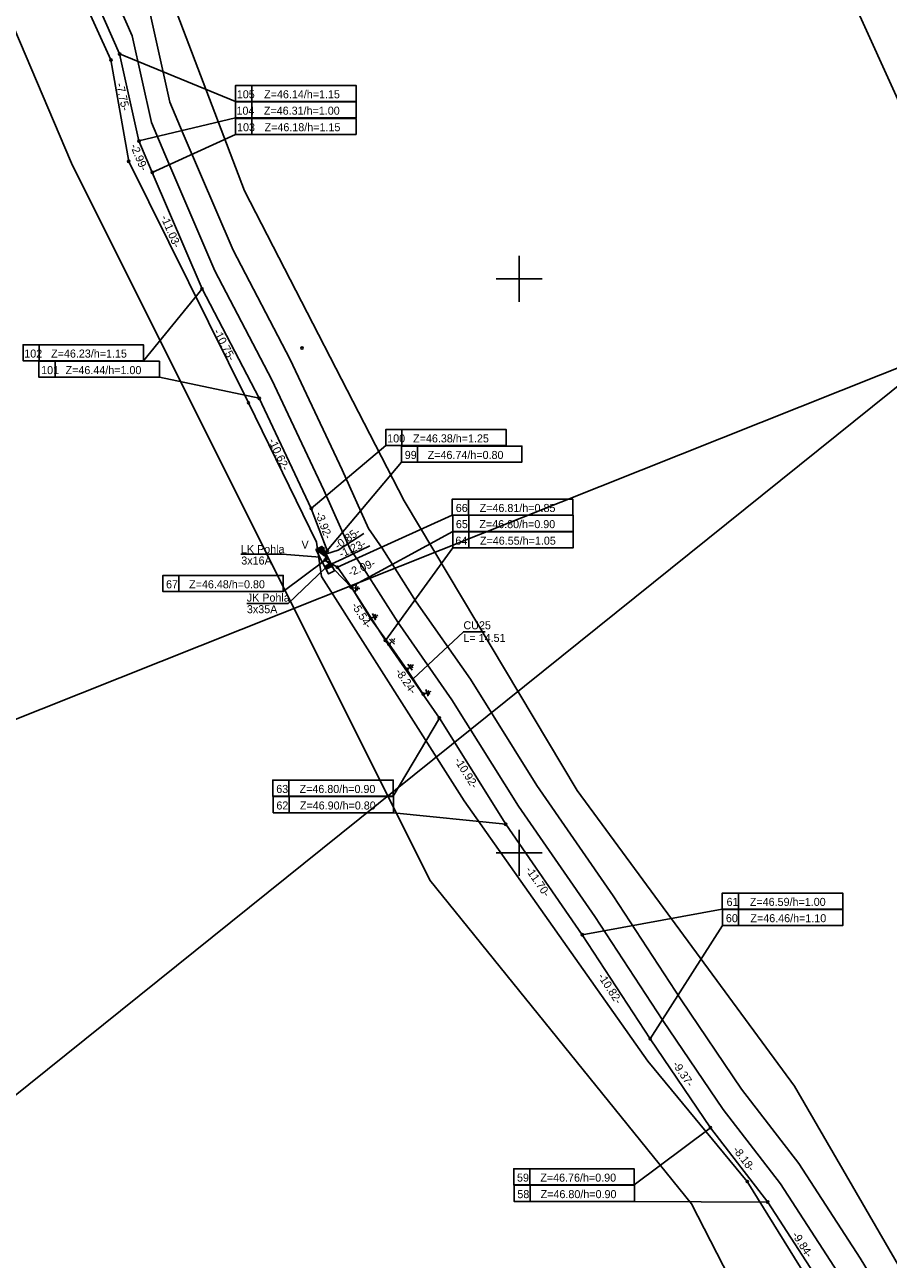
# Model space of a CAD drawing. Extents: x 518883 to 519628, y 6552240 to 6553378.
# Drawn here: x 519406.9 to 519482.2, y 6552964.6 to 6553072.1 of the extents above; entities that cross this region are included whole.
import ezdxf

# ---------------------------------------------------------------- set-up
doc = ezdxf.new("R2010")
doc.units = 0
for name, color, linetype in [('-49', 7, 'Continuous'), ('-TARA', 7, 'Continuous'), ('Hoonedet', 7, 'Continuous'), ('KORGUS', 7, 'Continuous'), ('MOOTPIIR', 7, 'Continuous'), ('MPKAABEL', 7, 'Continuous'), ('Prosystem_elekter', 7, 'Continuous'), ('Prosystem_kiri', 7, 'Continuous'), ('VKAEV', 7, 'Continuous'), ('VORK', 7, 'Continuous'), ('VORMISTUS', 7, 'Continuous')]:
    doc.layers.add(name, color=color, linetype=linetype)

msp = doc.modelspace()

# ---------------------------------------------------------------- linework, layer by layer
at = {"layer": '-49'}
for p, q in [((519432.27, 6553026.41), (519433.08, 6553026.16)), ((519432.29, 6553026.42), (519433.07, 6553026.17)), ((519432.3, 6553026.43), (519433.07, 6553026.18)), ((519432.31, 6553026.43), (519433.06, 6553026.2)), ((519432.32, 6553026.44), (519433.05, 6553026.21)), ((519432.34, 6553026.44), (519433.05, 6553026.22)), ((519432.35, 6553026.45), (519433.04, 6553026.23)), ((519432.36, 6553026.46), (519433.03, 6553026.25)), ((519432.37, 6553026.46), (519433.03, 6553026.26)), ((519432.39, 6553026.47), (519433.02, 6553026.27)), ((519432.4, 6553026.48), (519433.01, 6553026.29)), ((519432.41, 6553026.48), (519433.01, 6553026.3)), ((519432.42, 6553026.49), (519433, 6553026.31)), ((519432.44, 6553026.5), (519432.99, 6553026.32)), ((519432.45, 6553026.5), (519432.99, 6553026.34)), ((519432.46, 6553026.51), (519432.98, 6553026.35)), ((519432.47, 6553026.52), (519432.97, 6553026.36)), ((519432.49, 6553026.52), (519432.97, 6553026.37)), ((519432.5, 6553026.53), (519432.96, 6553026.39)), ((519432.51, 6553026.54), (519432.95, 6553026.4)), ((519432.52, 6553026.54), (519432.95, 6553026.41)), ((519432.54, 6553026.55), (519432.94, 6553026.42)), ((519432.55, 6553026.56), (519432.94, 6553026.44)), ((519432.56, 6553026.56), (519432.93, 6553026.45)), ((519432.57, 6553026.57), (519432.92, 6553026.46)), ((519432.59, 6553026.58), (519432.92, 6553026.47)), ((519432.6, 6553026.58), (519432.91, 6553026.49)), ((519432.61, 6553026.59), (519432.9, 6553026.5)), ((519432.62, 6553026.6), (519432.9, 6553026.51)), ((519432.64, 6553026.6), (519432.89, 6553026.52)), ((519432.65, 6553026.61), (519432.88, 6553026.54)), ((519432.66, 6553026.62), (519432.88, 6553026.55)), ((519432.67, 6553026.62), (519432.87, 6553026.56)), ((519432.69, 6553026.63), (519432.86, 6553026.57)), ((519432.7, 6553026.63), (519432.86, 6553026.59)), ((519432.71, 6553026.64), (519432.85, 6553026.6)), ((519432.72, 6553026.65), (519432.84, 6553026.61)), ((519432.74, 6553026.65), (519432.84, 6553026.62)), ((519432.75, 6553026.66), (519432.83, 6553026.64)), ((519432.76, 6553026.67), (519432.82, 6553026.65)), ((519432.77, 6553026.67), (519432.82, 6553026.66)), ((519432.79, 6553026.68), (519432.81, 6553026.67)), ((519432.8, 6553026.69), (519432.8, 6553026.69)), ((519432.3, 6553026.39), (519433.09, 6553026.15)), ((519432.33, 6553026.37), (519433.09, 6553026.13)), ((519432.35, 6553026.36), (519433.1, 6553026.12)), ((519432.38, 6553026.34), (519433.11, 6553026.11)), ((519432.4, 6553026.32), (519433.11, 6553026.1)), ((519432.43, 6553026.3), (519433.12, 6553026.08)), ((519432.45, 6553026.28), (519433.13, 6553026.07)), ((519432.48, 6553026.26), (519433.13, 6553026.06)), ((519432.51, 6553026.25), (519433.14, 6553026.05)), ((519432.53, 6553026.23), (519433.15, 6553026.03)), ((519432.56, 6553026.21), (519433.15, 6553026.02)), ((519432.58, 6553026.19), (519433.16, 6553026.01)), ((519432.61, 6553026.17), (519433.16, 6553026)), ((519432.63, 6553026.15), (519433.17, 6553025.98)), ((519432.66, 6553026.13), (519433.18, 6553025.97)), ((519432.68, 6553026.12), (519433.18, 6553025.96)), ((519432.71, 6553026.1), (519433.19, 6553025.95)), ((519432.74, 6553026.08), (519433.2, 6553025.93)), ((519432.76, 6553026.06), (519433.2, 6553025.92)), ((519432.79, 6553026.04), (519433.21, 6553025.91)), ((519432.81, 6553026.02), (519433.22, 6553025.9)), ((519432.84, 6553026), (519433.22, 6553025.88)), ((519432.86, 6553025.99), (519433.23, 6553025.87)), ((519432.89, 6553025.97), (519433.24, 6553025.86)), ((519432.92, 6553025.95), (519433.24, 6553025.85)), ((519432.94, 6553025.93), (519433.25, 6553025.83)), ((519432.97, 6553025.91), (519433.26, 6553025.82)), ((519432.99, 6553025.89), (519433.26, 6553025.81)), ((519433.02, 6553025.88), (519433.27, 6553025.8)), ((519433.04, 6553025.86), (519433.28, 6553025.78)), ((519433.07, 6553025.84), (519433.28, 6553025.77)), ((519433.09, 6553025.82), (519433.29, 6553025.76)), ((519433.12, 6553025.8), (519433.3, 6553025.75)), ((519433.15, 6553025.78), (519433.3, 6553025.73)), ((519433.17, 6553025.76), (519433.31, 6553025.72)), ((519433.2, 6553025.75), (519433.32, 6553025.71)), ((519433.22, 6553025.73), (519433.32, 6553025.7)), ((519433.25, 6553025.71), (519433.33, 6553025.68)), ((519433.27, 6553025.69), (519433.34, 6553025.67)), ((519433.3, 6553025.67), (519433.34, 6553025.66)), ((519433.33, 6553025.65), (519433.35, 6553025.65)), ((519433.35, 6553025.63), (519433.35, 6553025.63)), ((519433.04, 6553024.94), (519433.4, 6553024.82)), ((519433.05, 6553024.95), (519433.41, 6553024.83)), ((519433.05, 6553024.92), (519433.39, 6553024.82)), ((519433.06, 6553024.95), (519433.43, 6553024.84)), ((519433.06, 6553024.91), (519433.38, 6553024.81)), ((519433.06, 6553024.9), (519433.36, 6553024.8)), ((519433.07, 6553024.96), (519433.44, 6553024.84)), ((519433.07, 6553024.89), (519433.35, 6553024.8)), ((519433.08, 6553024.87), (519433.34, 6553024.79)), ((519433.08, 6553024.86), (519433.33, 6553024.78)), ((519433.09, 6553024.96), (519433.45, 6553024.85)), ((519433.09, 6553024.85), (519433.31, 6553024.78)), ((519433.1, 6553024.97), (519433.46, 6553024.86)), ((519433.1, 6553024.84), (519433.3, 6553024.77)), ((519433.1, 6553024.82), (519433.29, 6553024.76)), ((519433.11, 6553024.98), (519433.48, 6553024.86)), ((519433.11, 6553024.81), (519433.28, 6553024.76)), ((519433.12, 6553024.98), (519433.49, 6553024.87)), ((519433.12, 6553024.8), (519433.26, 6553024.75)), ((519433.12, 6553024.79), (519433.25, 6553024.75)), ((519433.13, 6553024.77), (519433.24, 6553024.74)), ((519433.14, 6553024.99), (519433.5, 6553024.88)), ((519433.14, 6553024.76), (519433.23, 6553024.73)), ((519433.14, 6553024.75), (519433.21, 6553024.73)), ((519433.15, 6553025), (519433.51, 6553024.88)), ((519433.15, 6553024.74), (519433.2, 6553024.72)), ((519433.16, 6553025), (519433.53, 6553024.89)), ((519433.16, 6553024.72), (519433.19, 6553024.71)), ((519433.16, 6553024.71), (519433.18, 6553024.71)), ((519433.17, 6553025.01), (519433.54, 6553024.9)), ((519433.19, 6553025.02), (519433.55, 6553024.9)), ((519433.2, 6553025.02), (519433.56, 6553024.91)), ((519433.21, 6553025.03), (519433.58, 6553024.92)), ((519433.22, 6553025.04), (519433.59, 6553024.92)), ((519433.24, 6553025.04), (519433.6, 6553024.93)), ((519433.25, 6553025.05), (519433.61, 6553024.94)), ((519433.26, 6553025.06), (519433.63, 6553024.94)), ((519433.27, 6553025.06), (519433.64, 6553024.95)), ((519433.29, 6553025.07), (519433.65, 6553024.95)), ((519433.3, 6553025.08), (519433.66, 6553024.96)), ((519433.31, 6553025.08), (519433.68, 6553024.97)), ((519433.32, 6553025.09), (519433.69, 6553024.97)), ((519433.34, 6553025.1), (519433.69, 6553024.98)), ((519433.35, 6553025.1), (519433.69, 6553025)), ((519433.36, 6553025.11), (519433.68, 6553025.01)), ((519433.37, 6553025.12), (519433.67, 6553025.02)), ((519433.39, 6553025.12), (519433.67, 6553025.03)), ((519433.4, 6553025.13), (519433.66, 6553025.05)), ((519433.41, 6553025.14), (519433.65, 6553025.06)), ((519433.42, 6553025.14), (519433.65, 6553025.07)), ((519433.44, 6553025.15), (519433.64, 6553025.08)), ((519433.45, 6553025.15), (519433.63, 6553025.1)), ((519433.46, 6553025.16), (519433.63, 6553025.11)), ((519433.47, 6553025.17), (519433.62, 6553025.12)), ((519433.49, 6553025.17), (519433.61, 6553025.13)), ((519433.5, 6553025.18), (519433.61, 6553025.15)), ((519433.51, 6553025.19), (519433.6, 6553025.16)), ((519433.52, 6553025.19), (519433.59, 6553025.17)), ((519433.54, 6553025.2), (519433.59, 6553025.18)), ((519433.55, 6553025.21), (519433.58, 6553025.2)), ((519433.56, 6553025.21), (519433.57, 6553025.21))]:
    msp.add_line(p, q, dxfattribs=at)
for points in [[(519432.27, 6553026.41), (519432.8, 6553026.69), (519433.36, 6553025.63)], [(519433.36, 6553025.63), (519432.27, 6553026.41), (519432.83, 6553025.35)], [(519433.36, 6553025.63), (519433.91, 6553024.57), (519433.38, 6553024.29), (519432.83, 6553025.35)], [(519433.7, 6553024.98), (519433.57, 6553025.22), (519433.04, 6553024.94), (519433.17, 6553024.7)]]:
    msp.add_lwpolyline(points, close=True, dxfattribs=at)
for points in [[(519432.61, 6553025.75), (519429.35, 6553026), (519425.74, 6553026)], [(519433.1, 6553024.82), (519429.85, 6553021.72), (519426.25, 6553021.72)]]:
    msp.add_lwpolyline(points, dxfattribs=at)
at = {"layer": '-TARA'}
for points in [[(519479.2, 6552940.84), (519481.49, 6552946.95), (519481.74, 6552948.19), (519481.45, 6552950.53), (519481.07, 6552954.71), (519479.36, 6552959.71), (519478.13, 6552962.9), (519472.77, 6552971.15), (519467.78, 6552977.63), (519462.52, 6552985.39), (519456.6, 6552994.45), (519449.93, 6553004.07), (519444.14, 6553013.32), (519439.43, 6553020.08), (519436.45, 6553024.74), (519435.25, 6553026.46), (519432.97, 6553031.58), (519428.44, 6553041.19), (519423.45, 6553050.71), (519419.11, 6553060.85), (519417.95, 6553063.61), (519416.26, 6553071.17), (519412.59, 6553079.48)], [(519488.64, 6552942.55), (519486.48, 6552947.03), (519485.32, 6552953.13), (519483.85, 6552956.9), (519481.52, 6552961.72), (519479.73, 6552964.69), (519474.37, 6552972.94), (519469.38, 6552979.42), (519464.12, 6552987.18), (519458.2, 6552996.24), (519451.53, 6553005.86), (519445.74, 6553015.11), (519441.03, 6553021.87), (519438.04, 6553026.53), (519436.85, 6553028.25), (519434.57, 6553033.37), (519430.04, 6553042.98), (519425.05, 6553052.5), (519420.71, 6553062.64), (519419.54, 6553065.4), (519417.86, 6553072.96)]]:
    msp.add_lwpolyline(points, dxfattribs=at)
at = {"layer": 'Hoonedet'}
for points in [[(519433.09, 6553025.5), (519433.26, 6553026.33), (519431.87, 6553030), (519427.34, 6553039.6), (519422.35, 6553049.13), (519418.01, 6553059.27), (519416.84, 6553062.02), (519415.16, 6553069.59), (519411.48, 6553077.9), (519405.84, 6553087), (519401.15, 6553093.76), (519399.21, 6553096.29), (519393.82, 6553102.33), (519386.45, 6553110.48), (519379.55, 6553118.76), (519371.68, 6553129.09), (519366.03, 6553135.64), (519361.48, 6553140.36), (519355.48, 6553147.2), (519353.31, 6553149.31), (519350.54, 6553152.2), (519350.15, 6553152.52), (519349.4, 6553152.08)], [(519477.03, 6552961.32), (519471.67, 6552969.57), (519466.68, 6552976.05), (519461.42, 6552983.8), (519455.5, 6552992.86), (519448.83, 6553002.48), (519443.04, 6553011.73), (519438.33, 6553018.5), (519435.34, 6553023.16), (519434.15, 6553024.88), (519433.09, 6553025.5)], [(519433.09, 6553025.5), (519435.41, 6553023.08), (519437.04, 6553020.41), (519438.66, 6553018.16), (519440.21, 6553015.98), (519441.64, 6553013.82)], [(519435.78, 6553023.36), (519435.72, 6553022.73)], [(519435.92, 6553023.21), (519435.88, 6553022.85)], [(519435.41, 6553023.08), (519435.75, 6553023.05)], [(519436.05, 6553023.07), (519436.04, 6553022.97)], [(519437.04, 6553020.41), (519437.35, 6553020.55)], [(519437.22, 6553020.84), (519437.48, 6553020.26)], [(519437.41, 6553020.78), (519437.56, 6553020.44)], [(519437.61, 6553020.72), (519437.65, 6553020.62)], [(519440.76, 6553015.16), (519445.14, 6553019.25), (519447.03, 6553019.25)], [(519438.66, 6553018.16), (519438.9, 6553018.4)], [(519438.68, 6553018.62), (519439.13, 6553018.18)], [(519438.88, 6553018.64), (519439.14, 6553018.38)], [(519439.08, 6553018.65), (519439.15, 6553018.58)], [(519440.21, 6553015.98), (519440.49, 6553016.17)], [(519440.3, 6553016.43), (519440.67, 6553015.91)], [(519440.5, 6553016.41), (519440.72, 6553016.11)], [(519440.7, 6553016.39), (519440.76, 6553016.3)], [(519441.64, 6553013.82), (519441.97, 6553013.93)], [(519441.87, 6553014.23), (519442.07, 6553013.63)], [(519442.05, 6553014.15), (519442.17, 6553013.8)], [(519442.23, 6553014.07), (519442.27, 6553013.98)]]:
    msp.add_lwpolyline(points, dxfattribs=at)
at = {"layer": 'KORGUS'}
for centre in [(519415.16, 6553069.59), (519414.41, 6553069.07), (519416.84, 6553062.02), (519415.96, 6553060.23), (519418.01, 6553059.27), (519422.35, 6553049.13), (519431.07, 6553043.97), (519427.34, 6553039.6), (519426.4, 6553039.2), (519431.87, 6553030), (519432.91, 6553026.49), (519433.26, 6553026.33), (519433.09, 6553025.5), (519434.15, 6553024.88), (519435.34, 6553023.16), (519435.41, 6553023.08), (519437.04, 6553020.41), (519438.33, 6553018.5), (519438.66, 6553018.16), (519440.21, 6553015.98), (519441.64, 6553013.82), (519443.04, 6553011.73), (519448.83, 6553002.48), (519455.5, 6552992.86), (519461.42, 6552983.8), (519466.68, 6552976.05), (519469.88, 6552971.36), (519471.67, 6552969.57)]:
    msp.add_circle(centre, 0.1, dxfattribs=at)
at = {"layer": 'MOOTPIIR'}
for points in [[(519101.86, 6552805.18), (519217.82, 6552853.65), (519285.68, 6552882.01), (519351.38, 6552902.83), (519385.13, 6552912.53), (519453.88, 6552920.43), (519486.55, 6552920.43), (519507.2, 6552927.61), (519492.66, 6552947.53), (519473.99, 6552979.67), (519455.05, 6553005.43), (519439.97, 6553030.65), (519426.06, 6553057.67), (519414.3, 6553088.54)], [(519399.49, 6553087.02), (519410.98, 6553060.09), (519442.21, 6552997.62), (519465.01, 6552969.43), (519471.65, 6552956.51), (519467.17, 6552947), (519421.03, 6552944.3), (519338.1, 6552930.48), (519262.52, 6552899.6), (519133.81, 6552850.6)]]:
    msp.add_lwpolyline(points, dxfattribs=at)
at = {"layer": 'MPKAABEL'}
for points in [[(519415.16, 6553069.59), (519425.28, 6553065.45), (519435.78, 6553065.45), (519435.78, 6553066.85), (519425.28, 6553066.85), (519425.28, 6553065.45)], [(519426.68, 6553065.45), (519426.68, 6553066.85)], [(519416.84, 6553062.02), (519425.28, 6553064.02), (519435.78, 6553064.02), (519435.78, 6553065.42), (519425.28, 6553065.42), (519425.28, 6553064.02)], [(519426.68, 6553064.02), (519426.68, 6553065.42)], [(519418.01, 6553059.27), (519425.28, 6553062.58), (519435.78, 6553062.58), (519435.78, 6553063.98), (519425.28, 6553063.98), (519425.28, 6553062.58)], [(519426.68, 6553062.58), (519426.68, 6553063.98)], [(519422.35, 6553049.13), (519417.24, 6553042.86), (519406.74, 6553042.86), (519406.74, 6553044.26), (519417.24, 6553044.26), (519417.24, 6553042.86)], [(519408.14, 6553042.86), (519408.14, 6553044.26)], [(519427.34, 6553039.6), (519418.63, 6553041.42), (519408.13, 6553041.42), (519408.13, 6553042.82), (519418.63, 6553042.82), (519418.63, 6553041.42)], [(519409.53, 6553041.42), (519409.53, 6553042.82)], [(519431.87, 6553030), (519438.37, 6553035.47), (519448.87, 6553035.47), (519448.87, 6553036.87), (519438.37, 6553036.87), (519438.37, 6553035.47)], [(519439.77, 6553035.47), (519439.77, 6553036.87)], [(519433.26, 6553026.33), (519439.73, 6553034.03), (519450.23, 6553034.03), (519450.23, 6553035.43), (519439.73, 6553035.43), (519439.73, 6553034.03)], [(519441.13, 6553034.03), (519441.13, 6553035.43)], [(519434.15, 6553024.88), (519444.17, 6553029.41), (519454.67, 6553029.41), (519454.67, 6553030.81), (519444.17, 6553030.81), (519444.17, 6553029.41)], [(519445.57, 6553029.41), (519445.57, 6553030.81)], [(519435.34, 6553023.16), (519444.2, 6553028), (519454.7, 6553028), (519454.7, 6553029.4), (519444.2, 6553029.4), (519444.2, 6553028)], [(519445.6, 6553028), (519445.6, 6553029.4)], [(519438.33, 6553018.5), (519444.2, 6553026.56), (519454.7, 6553026.56), (519454.7, 6553027.96), (519444.2, 6553027.96), (519444.2, 6553026.56)], [(519445.6, 6553026.56), (519445.6, 6553027.96)], [(519433.09, 6553025.5), (519429.43, 6553022.76), (519418.93, 6553022.76), (519418.93, 6553024.16), (519429.43, 6553024.16), (519429.43, 6553022.76)], [(519420.33, 6553022.76), (519420.33, 6553024.16)], [(519443.04, 6553011.73), (519439.02, 6553004.93), (519428.52, 6553004.93), (519428.52, 6553006.33), (519439.02, 6553006.33), (519439.02, 6553004.93)], [(519429.92, 6553004.93), (519429.92, 6553006.33)], [(519448.83, 6553002.48), (519439.05, 6553003.49), (519428.55, 6553003.49), (519428.55, 6553004.89), (519439.05, 6553004.89), (519439.05, 6553003.49)], [(519429.95, 6553003.49), (519429.95, 6553004.89)], [(519455.5, 6552992.86), (519467.71, 6552995.09), (519478.21, 6552995.09), (519478.21, 6552996.49), (519467.71, 6552996.49), (519467.71, 6552995.09)], [(519469.11, 6552995.09), (519469.11, 6552996.49)], [(519461.42, 6552983.8), (519467.73, 6552993.67), (519478.23, 6552993.67), (519478.23, 6552995.07), (519467.73, 6552995.07), (519467.73, 6552993.67)], [(519469.13, 6552993.67), (519469.13, 6552995.07)], [(519466.68, 6552976.05), (519460.02, 6552971.07), (519449.52, 6552971.07), (519449.52, 6552972.47), (519460.02, 6552972.47), (519460.02, 6552971.07)], [(519450.92, 6552971.07), (519450.92, 6552972.47)], [(519471.67, 6552969.57), (519460.05, 6552969.63), (519449.55, 6552969.63), (519449.55, 6552971.03), (519460.05, 6552971.03), (519460.05, 6552969.63)], [(519450.95, 6552969.63), (519450.95, 6552971.03)]]:
    msp.add_lwpolyline(points, dxfattribs=at)
at = {"layer": 'Prosystem_elekter'}
msp.add_lwpolyline([(519460, 6553116.32), (519329.65, 6553093.79), (519418.25, 6552941.87), (519496.63, 6552943.07), (519534.58, 6552952.11)], close=True, dxfattribs=at)
at = {"layer": 'Prosystem_kiri'}
msp.add_lwpolyline([(519479.48, 6552950.18), (519476.33, 6552960.96), (519469.88, 6552971.36), (519461.22, 6552981.85), (519445.19, 6553004.53), (519432.76, 6553024.06), (519432.33, 6553027.05), (519426.4, 6553039.2), (519415.96, 6553060.23), (519414.41, 6553069.07), (519410.69, 6553077.26), (519396.96, 6553097.77), (519376.74, 6553120.86), (519368.61, 6553131.08), (519362.09, 6553136.04), (519354.95, 6553143.84), (519348.7, 6553150.8), (519340.5, 6553161.18), (519329.52, 6553171.23), (519321.12, 6553177.74), (519315.37, 6553181.27), (519312.51, 6553182.11)], dxfattribs=at)
at = {"layer": 'VKAEV'}
for points in [[(519436.46, 6553027.81), (519434.23, 6553026.37), (519433.21, 6553026.05)], [(519436.98, 6553026.74), (519434.61, 6553025.61), (519433.67, 6553025.16)]]:
    msp.add_lwpolyline(points, dxfattribs=at)
at = {"layer": 'VORK'}
for p, q in [((519450, 6553052), (519450, 6553048)), ((519448, 6553050), (519452, 6553050)), ((519450, 6553002), (519450, 6552998)), ((519448, 6553000), (519452, 6553000))]:
    msp.add_line(p, q, dxfattribs=at)
at = {"layer": 'VORMISTUS'}
for points in [[(519139.1, 6553287.77), (519251, 6553377.6), (519506.41, 6553059.43), (519394.5, 6552969.6)], [(519000.84, 6552695.87), (518947.77, 6552829.2), (519488.51, 6553044.42), (519541.58, 6552911.09)]]:
    msp.add_lwpolyline(points, close=True, dxfattribs=at)

# ---------------------------------------------------------------- texts
at = {"layer": '-49'}
for s, p in [('LK Pohla', (519425.74, 6553026.1)), (' V', (519430.76, 6553026.49)), ('3x16A', (519425.77, 6553025.11)), ('JK Pohla', (519426.25, 6553021.88)), ('3x35A', (519426.26, 6553020.87))]:
    msp.add_text(s, height=0.7, dxfattribs=at).set_placement(p)
at = {"layer": 'Hoonedet'}
for s, p in [('CU25', (519445.14, 6553019.47)), ('L= 14.51', (519445.14, 6553018.37))]:
    msp.add_text(s, height=0.7, dxfattribs=at).set_placement(p)
at = {"layer": 'MPKAABEL'}
for s, p in [('105', (519425.38, 6553065.73)), ('Z=46.14/h=1.15', (519427.76, 6553065.73)), ('104', (519425.35, 6553064.3)), ('Z=46.31/h=1.00', (519427.74, 6553064.3)), ('103', (519425.4, 6553062.86)), ('Z=46.18/h=1.15', (519427.8, 6553062.86)), ('102', (519406.85, 6553043.14)), ('Z=46.23/h=1.15', (519409.19, 6553043.14)), ('101', (519408.32, 6553041.7)), ('Z=46.44/h=1.00', (519410.45, 6553041.7)), ('100', (519438.49, 6553035.75)), ('Z=46.38/h=1.25', (519440.75, 6553035.75)), ('99', (519440.02, 6553034.31)), ('Z=46.74/h=0.80', (519442.02, 6553034.31)), ('66', (519444.47, 6553029.69)), ('Z=46.81/h=0.85', (519446.55, 6553029.69)), ('65', (519444.48, 6553028.28)), ('Z=46.80/h=0.90', (519446.53, 6553028.28)), ('64', (519444.44, 6553026.84)), ('Z=46.55/h=1.05', (519446.58, 6553026.84)), ('67', (519419.21, 6553023.04)), ('Z=46.48/h=0.80', (519421.22, 6553023.04)), ('63', (519428.82, 6553005.21)), ('Z=46.80/h=0.90', (519430.85, 6553005.21)), ('62', (519428.83, 6553003.77)), ('Z=46.90/h=0.80', (519430.88, 6553003.77)), ('61', (519468.08, 6552995.37)), ('Z=46.59/h=1.00', (519470.11, 6552995.37)), ('60', (519468.02, 6552993.95)), ('Z=46.46/h=1.10', (519470.16, 6552993.95)), ('59', (519449.81, 6552971.35)), ('Z=46.76/h=0.90', (519451.84, 6552971.35)), ('58', (519449.84, 6552969.91)), ('Z=46.80/h=0.90', (519451.87, 6552969.91))]:
    msp.add_text(s, height=0.7, dxfattribs=at).set_placement(p)
at = {"layer": 'VKAEV'}
for s, rotation, p in [('-7.75-', 282.5817, (519414.84, 6553066.98)), ('-2.99-', 292.947, (519416.07, 6553061.59)), ('-11.03-', 293.1556, (519418.73, 6553055.37)), ('-10.75-', 297.6732, (519423.31, 6553045.41)), ('-10.62-', 295.2235, (519428.11, 6553035.91)), ('-3.92-', 290.7916, (519432.21, 6553029.56)), ('-0.85-', 35.6496, (519434.21, 6553026.39)), ('-1.23-', 25.1022, (519434.49, 6553025.68)), ('-2.09-', 22.4356, (519435.26, 6553024.06)), ('-5.54-', 302.5934, (519435.34, 6553021.54)), ('-8.24-', 304.8758, (519439.16, 6553015.76)), ('-10.92-', 302.036, (519444.32, 6553008.04)), ('-11.70-', 304.7586, (519450.51, 6552998.52)), ('-10.82-', 303.132, (519456.83, 6552989.23)), ('-9.37-', 304.1767, (519463.33, 6552981.56)), ('-8.18-', 307.5622, (519468.58, 6552974.11)), ('-9.84-', 303.0165, (519473.75, 6552966.71))]:
    msp.add_text(s, height=0.7, rotation=rotation, dxfattribs=at).set_placement(p)

doc.saveas('drawing.dxf')
